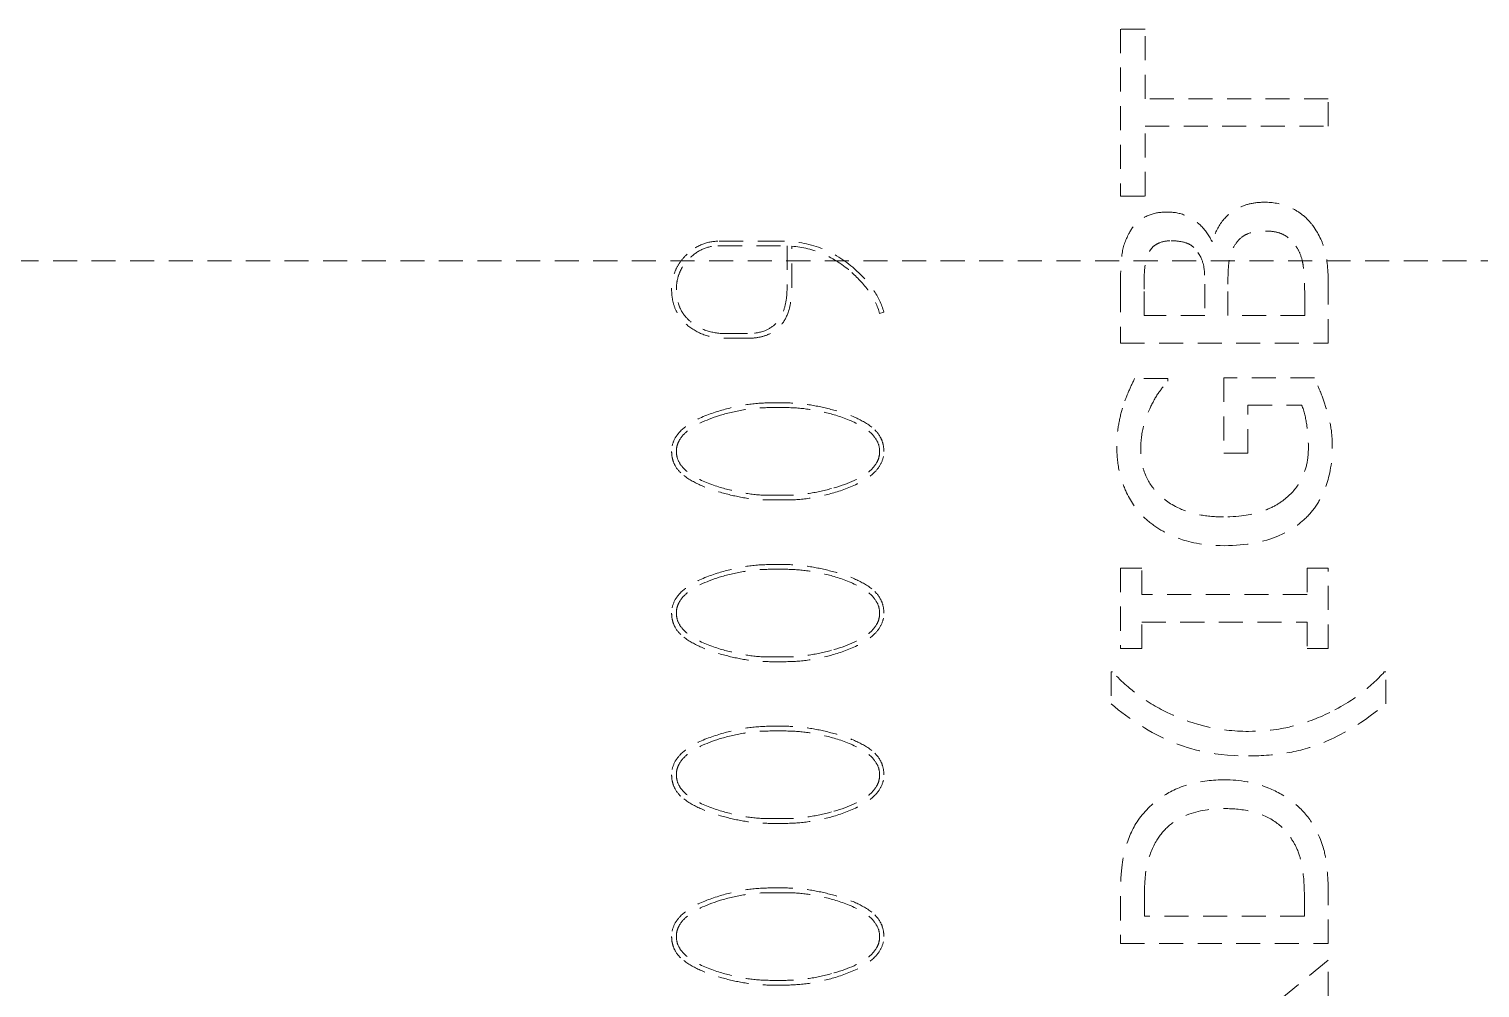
# Model space of a CAD drawing. Header units: inches. Extents: x 6934 to 18973, y 4254 to 7629.
# Drawn here: x 16981.44 to 16991.41, y 4483.45 to 4490.05 of the extents above; entities that cross this region are included whole.
import ezdxf

# ---------------------------------------------------------------- set-up
doc = ezdxf.new("R2010")
doc.units = ezdxf.units.IN
doc.header["$MEASUREMENT"] = 0
doc.linetypes.add('입력 정류부 ASSY$0$DASHED', pattern=[0.2067, 0.1654, -0.0413])
doc.layers.add('입력 정류부 ASSY$0$가려진 것(ISO)', color=2, linetype='입력 정류부 ASSY$0$DASHED', lineweight=18, true_color=0xffff00)

# ---------------------------------------------------------------- blocks, each defined once
blk = doc.blocks.new('입력 정류부 ASSY')
at = {"layer": '입력 정류부 ASSY$0$가려진 것(ISO)'}
for p, q in [((335.0354, 230.0336), (334.8664, 230.0336)), ((334.8664, 230.0336), (334.8664, 228.885)), ((335.0354, 229.5542), (335.0354, 230.0336)), ((336.2951, 229.5542), (335.0354, 229.5542)), ((336.2951, 229.3644), (336.2951, 229.5542)), ((335.0354, 228.885), (335.0354, 229.3644)), ((335.0354, 229.3644), (336.2951, 229.3644)), ((334.8664, 228.885), (335.0354, 228.885)), ((332.5375, 228.574), (332.0982, 228.574)), ((332.0982, 228.5416), (332.5733, 228.5416)), ((332.5733, 228.5416), (332.5733, 228.2555)), ((332.6057, 228.2555), (332.6057, 228.5399)), ((335.5009, 228.5747), (335.4939, 228.5747)), ((227.2043, 228.4403), (369.2043, 228.4403)), ((334.8664, 228.2517), (334.8664, 227.8731)), ((335.0285, 228.063), (335.0285, 228.2447)), ((335.4465, 228.2783), (335.4465, 228.063)), ((335.6051, 228.063), (335.6051, 228.2783)), ((336.133, 228.217), (336.133, 228.063)), ((336.2951, 227.8731), (336.2951, 228.2829)), ((333.2102, 228.0767), (333.2391, 228.0869)), ((335.4465, 228.063), (335.0285, 228.063)), ((336.133, 228.063), (335.6051, 228.063)), ((332.1527, 227.9064), (332.2991, 227.9064)), ((332.3008, 227.9388), (332.1544, 227.9388)), ((334.8664, 227.8731), (336.2951, 227.8731)), ((335.1929, 227.6288), (334.9636, 227.6288)), ((335.1929, 227.6126), (335.1929, 227.6288)), ((336.2002, 227.6346), (335.5761, 227.6346)), ((335.5761, 227.6346), (335.5761, 227.1159)), ((332.5682, 227.462), (332.4524, 227.462)), ((332.4541, 227.4296), (332.5682, 227.4296)), ((335.7429, 227.1159), (335.7429, 227.447)), ((335.7429, 227.447), (336.1122, 227.447)), ((335.5761, 227.1159), (335.7429, 227.1159)), ((332.5682, 226.8268), (332.4541, 226.8268)), ((332.4524, 226.7944), (332.5682, 226.7944)), ((332.5682, 226.35), (332.4524, 226.35)), ((332.4541, 226.3176), (332.5682, 226.3176)), ((335.0123, 226.3262), (334.8664, 226.3262)), ((334.8664, 226.3262), (334.8664, 225.7728)), ((335.0123, 226.1445), (335.0123, 226.3262)), ((336.2951, 226.3262), (336.1492, 226.3262)), ((336.1492, 226.3262), (336.1492, 226.1445)), ((336.2951, 225.7728), (336.2951, 226.3262)), ((336.1492, 226.1445), (335.0123, 226.1445)), ((335.0123, 225.7728), (335.0123, 225.9546)), ((335.0123, 225.9546), (336.1492, 225.9546)), ((336.1492, 225.9546), (336.1492, 225.7728)), ((332.5682, 225.7148), (332.4541, 225.7148)), ((334.8664, 225.7728), (335.0123, 225.7728)), ((336.1492, 225.7728), (336.2951, 225.7728)), ((332.4524, 225.6824), (332.5682, 225.6824)), ((334.812, 225.6119), (334.8027, 225.6119)), ((334.8027, 225.6119), (334.8027, 225.3919)), ((336.69, 225.6119), (336.6807, 225.6119)), ((336.69, 225.3919), (336.69, 225.6119)), ((332.5682, 225.2379), (332.4524, 225.2379)), ((332.4541, 225.2056), (332.5682, 225.2056)), ((332.4524, 224.5704), (332.5682, 224.5704)), ((332.5682, 224.6028), (332.4541, 224.6028)), ((332.5682, 224.1259), (332.4524, 224.1259)), ((332.4541, 224.0936), (332.5682, 224.0936)), ((334.8664, 224.0685), (334.8664, 223.7431)), ((335.0308, 223.933), (335.0308, 224.0777)), ((336.1307, 224.0777), (336.1307, 223.933)), ((336.2951, 223.7431), (336.2951, 224.072)), ((336.1307, 223.933), (335.0308, 223.933)), ((334.8664, 223.7431), (336.2951, 223.7431)), ((336.2951, 223.6297), (335.6734, 223.1214)), ((336.2951, 223.3831), (336.2951, 223.6297)), ((332.4524, 223.4584), (332.5682, 223.4584)), ((332.5682, 223.4907), (332.4541, 223.4907))]:
    blk.add_line(p, q, dxfattribs=at)
for points, knots in [([(335.8563, 228.8422), (335.8213, 228.8422), (335.7862, 228.8387), (335.7208, 228.8229), (335.6909, 228.8114), (335.6293, 228.7763), (335.5954, 228.7489), (335.5352, 228.6706), (335.5143, 228.624), (335.5009, 228.5747)], [-0.05446892, -0.05446892, -0.05446892, -0.05446892, -0.04153051, -0.04153051, -0.02961745, -0.02961745, -0.01533863, -0.01533863, 0, 0, 0, 0]), ([(336.1794, 228.694), (336.159, 228.7197), (336.1356, 228.7423), (336.0858, 228.7795), (336.0554, 228.7982), (335.9687, 228.8336), (335.9128, 228.8422), (335.8563, 228.8422)], [-0.04050512, -0.04050512, -0.04050512, -0.04050512, -0.02808174, -0.02808174, -0.01694005, -0.01694005, 0, 0, 0, 0]), ([(335.1883, 228.775), (335.1482, 228.775), (335.108, 228.7698), (335.0293, 228.7423), (335.0038, 228.7233), (334.9629, 228.6886), (334.9412, 228.6592), (334.9243, 228.6268)], [-0.02084175, -0.02084175, -0.02084175, -0.02084175, -0.01608908, -0.01608908, -0.01096024, -0.01096024, 0, 0, 0, 0]), ([(335.4939, 228.5747), (335.4742, 228.6156), (335.4487, 228.6526), (335.393, 228.706), (335.3596, 228.7321), (335.2747, 228.7675), (335.2321, 228.775), (335.1883, 228.775)], [-0.04829716, -0.04829716, -0.04829716, -0.04829716, -0.02761454, -0.02761454, -0.01315484, -0.01315484, 0, 0, 0, 0]), ([(334.9243, 228.6268), (334.8992, 228.5812), (334.8829, 228.5326), (334.8665, 228.4051), (334.8664, 228.3282), (334.8664, 228.2517)], [-0.03857501, -0.03857501, -0.03857501, -0.03857501, -0.02294595, -0.02294595, 0, 0, 0, 0]), ([(335.6421, 228.5284), (335.6537, 228.5501), (335.6679, 228.5713), (335.7059, 228.6094), (335.7245, 228.6184), (335.7745, 228.6388), (335.8192, 228.6442), (335.8644, 228.6442)], [-0.02183646, -0.02183646, -0.02183646, -0.02183646, -0.01805315, -0.01805315, -0.01358002, -0.01358002, 0, 0, 0, 0]), ([(335.8644, 228.6442), (335.8902, 228.6442), (335.9167, 228.642), (335.9664, 228.63), (335.985, 228.6214), (336.0296, 228.5932), (336.0532, 228.5685), (336.0728, 228.5411)], [-0.02162191, -0.02162191, -0.02162191, -0.02162191, -0.01582291, -0.01582291, -0.01010207, -0.01010207, 0, 0, 0, 0]), ([(336.2951, 228.2829), (336.2951, 228.3661), (336.2887, 228.4511), (336.2552, 228.567), (336.2307, 228.6274), (336.1794, 228.694)], [-0.06340643, -0.06340643, -0.06340643, -0.06340643, -0.0252236, -0.0252236, 0, 0, 0, 0]), ([(332.0982, 228.574), (332.0595, 228.574), (332.0223, 228.5668), (331.9494, 228.5362), (331.9164, 228.5132), (331.887, 228.4854)], [-0.02370997, -0.02370997, -0.02370997, -0.02370997, -0.01211462, -0.01211462, 0, 0, 0, 0]), ([(331.9092, 228.4633), (331.9358, 228.4878), (331.9656, 228.5082), (332.0307, 228.5352), (332.0638, 228.5416), (332.0982, 228.5416)], [-0.02115784, -0.02115784, -0.02115784, -0.02115784, -0.01030847, -0.01030847, 0, 0, 0, 0]), ([(333.0382, 228.3832), (332.9692, 228.4446), (332.8921, 228.4934), (332.7196, 228.5591), (332.6297, 228.574), (332.5375, 228.574)], [-0.05536661, -0.05536661, -0.05536661, -0.05536661, -0.02766055, -0.02766055, 0, 0, 0, 0]), ([(332.6057, 228.5399), (332.6811, 228.5343), (332.7535, 228.5166), (332.8945, 228.4548), (332.9592, 228.4114), (333.0178, 228.3594)], [-0.04617636, -0.04617636, -0.04617636, -0.04617636, -0.02349095, -0.02349095, 0, 0, 0, 0]), ([(335.0285, 228.2447), (335.0285, 228.2995), (335.0282, 228.3545), (335.0394, 228.4424), (335.0492, 228.4744), (335.0655, 228.5041)], [-0.02659251, -0.02659251, -0.02659251, -0.02659251, -0.01017617, -0.01017617, 0, 0, 0, 0]), ([(335.0655, 228.5041), (335.0731, 228.5172), (335.0824, 228.529), (335.1071, 228.5508), (335.1204, 228.5576), (335.1577, 228.5729), (335.1864, 228.577), (335.2149, 228.577)], [-0.01510538, -0.01510538, -0.01510538, -0.01510538, -0.01208897, -0.01208897, -0.00856017, -0.00856017, 0, 0, 0, 0]), ([(335.2149, 228.577), (335.2445, 228.577), (335.2756, 228.5744), (335.3292, 228.5597), (335.3451, 228.5508), (335.3736, 228.5307), (335.3876, 228.5151), (335.399, 228.4971)], [-0.01513379, -0.01513379, -0.01513379, -0.01513379, -0.01046035, -0.01046035, -0.0063672, -0.0063672, 0, 0, 0, 0]), ([(335.399, 228.4971), (335.4234, 228.459), (335.4328, 228.4297), (335.444, 228.3788), (335.4465, 228.3318), (335.4465, 228.2783)], [-0.02644996, -0.02644996, -0.02644996, -0.02644996, -0.01605479, -0.01605479, 0, 0, 0, 0]), ([(335.6051, 228.2783), (335.6051, 228.3708), (335.6096, 228.4113), (335.6165, 228.4645), (335.6263, 228.4975), (335.6421, 228.5284)], [-0.01609939, -0.01609939, -0.01609939, -0.01609939, -0.01043526, -0.01043526, 0, 0, 0, 0]), ([(336.0728, 228.5411), (336.0853, 228.5224), (336.0955, 228.5025), (336.1149, 228.4517), (336.1195, 228.426), (336.1305, 228.3575), (336.133, 228.2846), (336.133, 228.217)], [-0.02781172, -0.02781172, -0.02781172, -0.02781172, -0.02470335, -0.02470335, -0.0202881, -0.0202881, 0, 0, 0, 0]), ([(331.887, 228.4854), (331.869, 228.4689), (331.8527, 228.4507), (331.8249, 228.4118), (331.8135, 228.3915), (331.7872, 228.3285), (331.7797, 228.2849), (331.7797, 228.2402)], [-0.0277846, -0.0277846, -0.0277846, -0.0277846, -0.02045304, -0.02045304, -0.01342357, -0.01342357, 0, 0, 0, 0]), ([(331.8121, 228.2402), (331.8121, 228.2624), (331.8141, 228.2845), (331.8229, 228.327), (331.8294, 228.3472), (331.855, 228.4036), (331.8794, 228.4356), (331.9092, 228.4633)], [-0.02524586, -0.02524586, -0.02524586, -0.02524586, -0.0185857, -0.0185857, -0.01220731, -0.01220731, 0, 0, 0, 0]), ([(333.0178, 228.3594), (333.0639, 228.3184), (333.1069, 228.2725), (333.172, 228.1769), (333.1958, 228.1287), (333.2102, 228.0767)], [-0.03469494, -0.03469494, -0.03469494, -0.03469494, -0.01617648, -0.01617648, 0, 0, 0, 0]), ([(333.2391, 228.0869), (333.2243, 228.1417), (333.1995, 228.1924), (333.1314, 228.2927), (333.0865, 228.3406), (333.0382, 228.3832)], [-0.0363461, -0.0363461, -0.0363461, -0.0363461, -0.01933672, -0.01933672, 0, 0, 0, 0]), ([(331.7797, 228.2402), (331.7797, 228.213), (331.7824, 228.1858), (331.7942, 228.1343), (331.8029, 228.1104), (331.834, 228.051), (331.8603, 228.0198), (331.8921, 227.9933)], [-0.02828009, -0.02828009, -0.02828009, -0.02828009, -0.02010922, -0.02010922, -0.01241956, -0.01241956, 0, 0, 0, 0]), ([(331.9143, 228.0171), (331.8965, 228.0316), (331.8805, 228.0479), (331.8532, 228.0838), (331.8423, 228.1029), (331.8184, 228.1605), (331.8121, 228.2), (331.8121, 228.2402)], [-0.02557722, -0.02557722, -0.02557722, -0.02557722, -0.01869971, -0.01869971, -0.01205089, -0.01205089, 0, 0, 0, 0]), ([(332.2991, 227.9064), (332.3275, 227.9064), (332.3562, 227.9087), (332.4086, 227.9192), (332.4326, 227.9267), (332.4828, 227.9511), (332.507, 227.9691), (332.5513, 228.0186), (332.5684, 228.0499), (332.5995, 228.1377), (332.6057, 228.1983), (332.6057, 228.2555)], [-0.0530776, -0.0530776, -0.0530776, -0.0530776, -0.04458461, -0.04458461, -0.03707621, -0.03707621, -0.02787507, -0.02787507, -0.0171808, -0.0171808, 0, 0, 0, 0]), ([(332.5733, 228.2555), (332.5733, 228.2215), (332.5709, 228.1867), (332.5595, 228.125), (332.5514, 228.0969), (332.5272, 228.0457), (332.5117, 228.0229), (332.471, 227.9838), (332.4469, 227.969), (332.3825, 227.944), (332.3412, 227.9388), (332.3008, 227.9388)], [-0.0478781, -0.0478781, -0.0478781, -0.0478781, -0.03767748, -0.03767748, -0.02905079, -0.02905079, -0.02071668, -0.02071668, -0.01212003, -0.01212003, 0, 0, 0, 0]), ([(332.1544, 227.9388), (332.1097, 227.9388), (332.0653, 227.9445), (331.9831, 227.9713), (331.9468, 227.9908), (331.9143, 228.0171)], [-0.02595213, -0.02595213, -0.02595213, -0.02595213, -0.01255019, -0.01255019, 0, 0, 0, 0]), ([(331.8921, 227.9933), (331.9274, 227.9643), (331.9667, 227.9426), (332.0561, 227.9128), (332.1042, 227.9064), (332.1527, 227.9064)], [-0.02824547, -0.02824547, -0.02824547, -0.02824547, -0.01454612, -0.01454612, 0, 0, 0, 0]), ([(334.9636, 227.6288), (334.9486, 227.5997), (334.9325, 227.5636), (334.9123, 227.5168), (334.8938, 227.4735), (334.8803, 227.4262)], [-0.04061751, -0.04061751, -0.04061751, -0.04061751, -0.01478108, -0.01478108, 0, 0, 0, 0]), ([(335.0725, 227.4319), (335.0904, 227.4704), (335.1114, 227.51), (335.1523, 227.5642), (335.1722, 227.5888), (335.1929, 227.6126)], [-0.0203837, -0.0203837, -0.0203837, -0.0203837, -0.0094662, -0.0094662, 0, 0, 0, 0]), ([(336.2812, 227.4238), (336.2702, 227.4619), (336.2562, 227.5006), (336.2375, 227.5466), (336.2168, 227.5978), (336.2002, 227.6346)], [-0.06013114, -0.06013114, -0.06013114, -0.06013114, -0.01210994, -0.01210994, 0, 0, 0, 0]), ([(332.1152, 227.4092), (332.053, 227.3908), (331.9868, 227.3667), (331.8961, 227.3156), (331.8626, 227.2921), (331.8185, 227.2446), (331.8039, 227.2234), (331.7844, 227.1768), (331.7797, 227.153), (331.7797, 227.1282)], [-0.04643268, -0.04643268, -0.04643268, -0.04643268, -0.02689338, -0.02689338, -0.01515907, -0.01515907, -0.00742889, -0.00742889, 0, 0, 0, 0]), ([(332.4524, 227.462), (332.3967, 227.462), (332.3413, 227.4574), (332.2284, 227.4397), (332.1713, 227.4262), (332.1152, 227.4092)], [-0.03428406, -0.03428406, -0.03428406, -0.03428406, -0.01758794, -0.01758794, 0, 0, 0, 0]), ([(332.1254, 227.3802), (332.1809, 227.396), (332.2374, 227.4087), (332.3473, 227.4252), (332.4006, 227.4296), (332.4541, 227.4296)], [-0.03333415, -0.03333415, -0.03333415, -0.03333415, -0.01603281, -0.01603281, 0, 0, 0, 0]), ([(332.8747, 227.4177), (332.8219, 227.4316), (332.7678, 227.4431), (332.6657, 227.4578), (332.6168, 227.462), (332.5682, 227.462)], [-0.03096817, -0.03096817, -0.03096817, -0.03096817, -0.01457903, -0.01457903, 0, 0, 0, 0]), ([(332.5682, 227.4296), (332.6216, 227.4296), (332.675, 227.4252), (332.7849, 227.4087), (332.8414, 227.396), (332.8969, 227.3802)], [-0.03333138, -0.03333138, -0.03333138, -0.03333138, -0.0172999, -0.0172999, 0, 0, 0, 0]), ([(333.1557, 227.2951), (333.12, 227.3233), (333.0786, 227.3459), (332.9853, 227.3866), (332.9293, 227.404), (332.8747, 227.4177)], [-0.0305225, -0.0305225, -0.0305225, -0.0305225, -0.01689273, -0.01689273, 0, 0, 0, 0]), ([(334.8803, 227.4262), (334.8676, 227.3848), (334.8581, 227.3426), (334.8475, 227.2754), (334.8409, 227.2282), (334.8409, 227.161)], [-0.0552265, -0.0552265, -0.0552265, -0.0552265, -0.02015162, -0.02015162, 0, 0, 0, 0]), ([(335.0053, 227.139), (335.0053, 227.1931), (335.011, 227.247), (335.0322, 227.3297), (335.0472, 227.3814), (335.0725, 227.4319)], [-0.04624957, -0.04624957, -0.04624957, -0.04624957, -0.01694634, -0.01694634, 0, 0, 0, 0]), ([(336.1122, 227.447), (336.1299, 227.4053), (336.1405, 227.3574), (336.1511, 227.2837), (336.1585, 227.2271), (336.1585, 227.1529)], [-0.05658545, -0.05658545, -0.05658545, -0.05658545, -0.02226365, -0.02226365, 0, 0, 0, 0]), ([(336.3229, 227.1599), (336.3229, 227.2041), (336.3205, 227.2528), (336.3046, 227.3395), (336.2936, 227.3819), (336.2812, 227.4238)], [-0.02643444, -0.02643444, -0.02643444, -0.02643444, -0.01311407, -0.01311407, 0, 0, 0, 0]), ([(331.8121, 227.1282), (331.8121, 227.1413), (331.8137, 227.1541), (331.8203, 227.1796), (331.8253, 227.1917), (331.8461, 227.2295), (331.8672, 227.2517), (331.946, 227.3151), (332.0279, 227.3511), (332.1254, 227.3802)], [-0.05453247, -0.05453247, -0.05453247, -0.05453247, -0.04894734, -0.04894734, -0.04329427, -0.04329427, -0.0305319, -0.0305319, 0, 0, 0, 0]), ([(332.8969, 227.3802), (332.9577, 227.362), (333.0237, 227.3378), (333.1091, 227.2888), (333.1389, 227.2676), (333.1773, 227.2258), (333.1898, 227.2077), (333.2062, 227.1684), (333.2102, 227.1487), (333.2102, 227.1282)], [-0.04234692, -0.04234692, -0.04234692, -0.04234692, -0.0231833, -0.0231833, -0.01275787, -0.01275787, -0.00615612, -0.00615612, 0, 0, 0, 0]), ([(333.2391, 227.1282), (333.2391, 227.1458), (333.2372, 227.1633), (333.2288, 227.1969), (333.2226, 227.2126), (333.1997, 227.254), (333.1794, 227.2762), (333.1557, 227.2951)], [-0.01947003, -0.01947003, -0.01947003, -0.01947003, -0.01418208, -0.01418208, -0.00907166, -0.00907166, 0, 0, 0, 0]), ([(331.7797, 227.1282), (331.7797, 227.1103), (331.7817, 227.0926), (331.7904, 227.0587), (331.7968, 227.0429), (331.8199, 227.0024), (331.8399, 226.981), (331.8632, 226.963)], [-0.01933601, -0.01933601, -0.01933601, -0.01933601, -0.01397867, -0.01397867, -0.00882048, -0.00882048, 0, 0, 0, 0]), ([(332.1254, 226.8779), (332.0642, 226.8958), (331.9976, 226.9199), (331.9123, 226.9688), (331.8828, 226.9897), (331.8448, 227.031), (331.8323, 227.049), (331.816, 227.0881), (331.8121, 227.1077), (331.8121, 227.1282)], [-0.0422488, -0.0422488, -0.0422488, -0.0422488, -0.02299165, -0.02299165, -0.01269241, -0.01269241, -0.006137, -0.006137, 0, 0, 0, 0]), ([(333.2102, 227.1282), (333.2102, 227.1146), (333.2085, 227.1012), (333.2015, 227.0748), (333.1962, 227.0622), (333.1741, 227.0233), (333.1517, 227.0006), (333.0682, 226.9363), (332.9813, 226.9008), (332.8781, 226.8727)], [-0.05719605, -0.05719605, -0.05719605, -0.05719605, -0.05134244, -0.05134244, -0.04543449, -0.04543449, -0.03207909, -0.03207909, 0, 0, 0, 0]), ([(332.9054, 226.8472), (332.9669, 226.8657), (333.0323, 226.89), (333.1226, 226.9411), (333.1563, 226.9648), (333.2005, 227.0125), (333.2151, 227.0336), (333.2345, 227.08), (333.2391, 227.1036), (333.2391, 227.1282)], [-0.04625113, -0.04625113, -0.04625113, -0.04625113, -0.02688436, -0.02688436, -0.01507866, -0.01507866, -0.00736574, -0.00736574, 0, 0, 0, 0]), ([(334.8409, 227.161), (334.8409, 227.1049), (334.8461, 227.049), (334.8723, 226.9267), (334.8929, 226.8767), (334.9402, 226.777), (334.9824, 226.7179), (335.0366, 226.6678)], [-0.04204134, -0.04204134, -0.04204134, -0.04204134, -0.03310245, -0.03310245, -0.02213832, -0.02213832, 0, 0, 0, 0]), ([(335.5738, 226.6782), (335.519, 226.6782), (335.4638, 226.6825), (335.3617, 226.7024), (335.3146, 226.7167), (335.2009, 226.7691), (335.1534, 226.8086), (335.0857, 226.878), (335.057, 226.9203), (335.0148, 227.0227), (335.0053, 227.0803), (335.0053, 227.139)], [-0.06514198, -0.06514198, -0.06514198, -0.06514198, -0.05542177, -0.05542177, -0.04670566, -0.04670566, -0.03322035, -0.03322035, -0.01763063, -0.01763063, 0, 0, 0, 0]), ([(336.1585, 227.1529), (336.1585, 227.1136), (336.1547, 227.0744), (336.1377, 227.0001), (336.1253, 226.966), (336.0829, 226.8853), (336.0489, 226.8439), (336.0068, 226.809)], [-0.03905017, -0.03905017, -0.03905017, -0.03905017, -0.02736385, -0.02736385, -0.01638187, -0.01638187, 0, 0, 0, 0]), ([(336.1365, 226.6666), (336.1676, 226.6966), (336.1949, 226.7296), (336.2422, 226.8025), (336.2615, 226.8415), (336.2996, 226.9449), (336.3229, 227.0343), (336.3229, 227.1599)], [-0.08695588, -0.08695588, -0.08695588, -0.08695588, -0.0624853, -0.0624853, -0.03767682, -0.03767682, 0, 0, 0, 0]), ([(331.8632, 226.963), (331.8999, 226.935), (331.9418, 226.9122), (332.0357, 226.8709), (332.0913, 226.853), (332.1459, 226.8387)], [-0.03076595, -0.03076595, -0.03076595, -0.03076595, -0.01691929, -0.01691929, 0, 0, 0, 0]), ([(332.4541, 226.8268), (332.4006, 226.8268), (332.3473, 226.8313), (332.2374, 226.8484), (332.1808, 226.8616), (332.1254, 226.8779)], [-0.03336549, -0.03336549, -0.03336549, -0.03336549, -0.0173282, -0.0173282, 0, 0, 0, 0]), ([(332.1459, 226.8387), (332.1979, 226.8246), (332.2509, 226.8132), (332.3533, 226.7984), (332.4028, 226.7944), (332.4524, 226.7944)], [-0.0310375, -0.0310375, -0.0310375, -0.0310375, -0.01486589, -0.01486589, 0, 0, 0, 0]), ([(332.8781, 226.8727), (332.825, 226.8583), (332.7708, 226.8463), (332.6674, 226.831), (332.6177, 226.8268), (332.5682, 226.8268)], [-0.03136238, -0.03136238, -0.03136238, -0.03136238, -0.01485143, -0.01485143, 0, 0, 0, 0]), ([(332.5682, 226.7944), (332.6241, 226.7944), (332.6798, 226.799), (332.7927, 226.8166), (332.8496, 226.8301), (332.9054, 226.8472)], [-0.03429786, -0.03429786, -0.03429786, -0.03429786, -0.01751236, -0.01751236, 0, 0, 0, 0]), ([(336.0068, 226.809), (335.9815, 226.7873), (335.9538, 226.7687), (335.8927, 226.736), (335.8593, 226.7225), (335.7806, 226.6979), (335.7009, 226.6782), (335.5738, 226.6782)], [-0.09495858, -0.09495858, -0.09495858, -0.09495858, -0.06755322, -0.06755322, -0.03813587, -0.03813587, 0, 0, 0, 0]), ([(335.0366, 226.6678), (335.0694, 226.6373), (335.1052, 226.6108), (335.1839, 226.564), (335.2264, 226.5445), (335.3274, 226.5086), (335.4275, 226.4802), (335.5796, 226.4802)], [-0.1148108, -0.1148108, -0.1148108, -0.1148108, -0.0809827, -0.0809827, -0.045645, -0.045645, 0, 0, 0, 0]), ([(335.5796, 226.4802), (335.7351, 226.4802), (335.8538, 226.5065), (336.0183, 226.5753), (336.0819, 226.6147), (336.1365, 226.6666)], [-0.05350028, -0.05350028, -0.05350028, -0.05350028, -0.02262273, -0.02262273, 0, 0, 0, 0]), ([(332.4524, 226.35), (332.3967, 226.35), (332.3413, 226.3454), (332.2284, 226.3277), (332.1713, 226.3142), (332.1152, 226.2972)], [-0.03428406, -0.03428406, -0.03428406, -0.03428406, -0.01758794, -0.01758794, 0, 0, 0, 0]), ([(332.1254, 226.2682), (332.1809, 226.284), (332.2374, 226.2967), (332.3473, 226.3132), (332.4006, 226.3176), (332.4541, 226.3176)], [-0.03333415, -0.03333415, -0.03333415, -0.03333415, -0.01603281, -0.01603281, 0, 0, 0, 0]), ([(332.8747, 226.3057), (332.8219, 226.3195), (332.7678, 226.3311), (332.6657, 226.3458), (332.6168, 226.35), (332.5682, 226.35)], [-0.03096817, -0.03096817, -0.03096817, -0.03096817, -0.01457903, -0.01457903, 0, 0, 0, 0]), ([(332.5682, 226.3176), (332.6216, 226.3176), (332.675, 226.3132), (332.7849, 226.2967), (332.8414, 226.284), (332.8969, 226.2682)], [-0.03333138, -0.03333138, -0.03333138, -0.03333138, -0.0172999, -0.0172999, 0, 0, 0, 0]), ([(333.1557, 226.1831), (333.12, 226.2113), (333.0786, 226.2338), (332.9853, 226.2746), (332.9293, 226.292), (332.8747, 226.3057)], [-0.0305225, -0.0305225, -0.0305225, -0.0305225, -0.01689273, -0.01689273, 0, 0, 0, 0]), ([(332.1152, 226.2972), (332.053, 226.2788), (331.9868, 226.2547), (331.8961, 226.2036), (331.8626, 226.1801), (331.8185, 226.1326), (331.8039, 226.1114), (331.7844, 226.0648), (331.7797, 226.0409), (331.7797, 226.0162)], [-0.04643268, -0.04643268, -0.04643268, -0.04643268, -0.02689338, -0.02689338, -0.01515907, -0.01515907, -0.00742889, -0.00742889, 0, 0, 0, 0]), ([(331.8121, 226.0162), (331.8121, 226.0292), (331.8137, 226.0421), (331.8203, 226.0676), (331.8253, 226.0797), (331.8461, 226.1175), (331.8672, 226.1397), (331.946, 226.2031), (332.0279, 226.2391), (332.1254, 226.2682)], [-0.05453247, -0.05453247, -0.05453247, -0.05453247, -0.04894734, -0.04894734, -0.04329427, -0.04329427, -0.0305319, -0.0305319, 0, 0, 0, 0]), ([(332.8969, 226.2682), (332.9577, 226.25), (333.0237, 226.2258), (333.1091, 226.1767), (333.1389, 226.1556), (333.1773, 226.1138), (333.1898, 226.0957), (333.2062, 226.0564), (333.2102, 226.0367), (333.2102, 226.0162)], [-0.04234692, -0.04234692, -0.04234692, -0.04234692, -0.0231833, -0.0231833, -0.01275787, -0.01275787, -0.00615612, -0.00615612, 0, 0, 0, 0]), ([(333.2391, 226.0162), (333.2391, 226.0338), (333.2372, 226.0513), (333.2288, 226.0849), (333.2226, 226.1006), (333.1997, 226.142), (333.1794, 226.1642), (333.1557, 226.1831)], [-0.01947003, -0.01947003, -0.01947003, -0.01947003, -0.01418208, -0.01418208, -0.00907166, -0.00907166, 0, 0, 0, 0]), ([(331.7797, 226.0162), (331.7797, 225.9983), (331.7817, 225.9806), (331.7904, 225.9466), (331.7968, 225.9308), (331.8199, 225.8904), (331.8399, 225.869), (331.8632, 225.851)], [-0.01933601, -0.01933601, -0.01933601, -0.01933601, -0.01397867, -0.01397867, -0.00882048, -0.00882048, 0, 0, 0, 0]), ([(332.1254, 225.7659), (332.0642, 225.7838), (331.9976, 225.8079), (331.9123, 225.8568), (331.8828, 225.8777), (331.8448, 225.919), (331.8323, 225.937), (331.816, 225.9761), (331.8121, 225.9957), (331.8121, 226.0162)], [-0.0422488, -0.0422488, -0.0422488, -0.0422488, -0.02299165, -0.02299165, -0.01269241, -0.01269241, -0.006137, -0.006137, 0, 0, 0, 0]), ([(333.2102, 226.0162), (333.2102, 226.0026), (333.2085, 225.9892), (333.2015, 225.9628), (333.1962, 225.9502), (333.1741, 225.9113), (333.1517, 225.8886), (333.0682, 225.8243), (332.9813, 225.7888), (332.8781, 225.7607)], [-0.05719605, -0.05719605, -0.05719605, -0.05719605, -0.05134244, -0.05134244, -0.04543449, -0.04543449, -0.03207909, -0.03207909, 0, 0, 0, 0]), ([(332.9054, 225.7352), (332.9669, 225.7537), (333.0323, 225.778), (333.1226, 225.8291), (333.1563, 225.8528), (333.2005, 225.9005), (333.2151, 225.9216), (333.2345, 225.968), (333.2391, 225.9916), (333.2391, 226.0162)], [-0.04625113, -0.04625113, -0.04625113, -0.04625113, -0.02688436, -0.02688436, -0.01507866, -0.01507866, -0.00736574, -0.00736574, 0, 0, 0, 0]), ([(331.8632, 225.851), (331.8999, 225.823), (331.9418, 225.8002), (332.0357, 225.7589), (332.0913, 225.741), (332.1459, 225.7267)], [-0.03076595, -0.03076595, -0.03076595, -0.03076595, -0.01691929, -0.01691929, 0, 0, 0, 0]), ([(332.4541, 225.7148), (332.4006, 225.7148), (332.3473, 225.7193), (332.2374, 225.7364), (332.1808, 225.7496), (332.1254, 225.7659)], [-0.03336549, -0.03336549, -0.03336549, -0.03336549, -0.0173282, -0.0173282, 0, 0, 0, 0]), ([(332.1459, 225.7267), (332.1979, 225.7126), (332.2509, 225.7012), (332.3533, 225.6864), (332.4028, 225.6824), (332.4524, 225.6824)], [-0.0310375, -0.0310375, -0.0310375, -0.0310375, -0.01486589, -0.01486589, 0, 0, 0, 0]), ([(332.8781, 225.7607), (332.825, 225.7463), (332.7708, 225.7343), (332.6674, 225.719), (332.6177, 225.7148), (332.5682, 225.7148)], [-0.03136238, -0.03136238, -0.03136238, -0.03136238, -0.01485143, -0.01485143, 0, 0, 0, 0]), ([(332.5682, 225.6824), (332.6241, 225.6824), (332.6798, 225.687), (332.7927, 225.7046), (332.8496, 225.7181), (332.9054, 225.7352)], [-0.03429786, -0.03429786, -0.03429786, -0.03429786, -0.01751236, -0.01751236, 0, 0, 0, 0]), ([(335.1871, 225.3328), (335.1127, 225.3697), (335.0398, 225.4129), (334.9451, 225.486), (334.8799, 225.5373), (334.812, 225.6119)], [-0.09899269, -0.09899269, -0.09899269, -0.09899269, -0.03025279, -0.03025279, 0, 0, 0, 0]), ([(336.6807, 225.6119), (336.6325, 225.5578), (336.5765, 225.5084), (336.4884, 225.4405), (336.4179, 225.3879), (336.3056, 225.3328)], [-0.1074371, -0.1074371, -0.1074371, -0.1074371, -0.0375294, -0.0375294, 0, 0, 0, 0]), ([(334.8027, 225.3919), (334.9304, 225.2828), (335.071, 225.1934), (335.3012, 225.0969), (335.4681, 225.0341), (335.7463, 225.0341)], [-0.2552039, -0.2552039, -0.2552039, -0.2552039, -0.0834632, -0.0834632, 0, 0, 0, 0]), ([(335.7463, 225.2031), (335.6452, 225.2031), (335.545, 225.2142), (335.4005, 225.2508), (335.2996, 225.2777), (335.1871, 225.3328)], [-0.1168517, -0.1168517, -0.1168517, -0.1168517, -0.0375997, -0.0375997, 0, 0, 0, 0]), ([(335.7463, 225.0341), (335.8406, 225.0341), (335.9357, 225.0411), (336.1114, 225.0731), (336.1928, 225.0962), (336.3327, 225.1566), (336.4947, 225.2275), (336.69, 225.3919)], [-0.2775639, -0.2775639, -0.2775639, -0.2775639, -0.1714876, -0.1714876, -0.0765717, -0.0765717, 0, 0, 0, 0]), ([(336.3056, 225.3328), (336.2226, 225.2921), (336.1363, 225.2607), (336.0014, 225.2263), (335.9013, 225.2031), (335.7463, 225.2031)], [-0.1382898, -0.1382898, -0.1382898, -0.1382898, -0.0465063, -0.0465063, 0, 0, 0, 0]), ([(332.4524, 225.2379), (332.3967, 225.2379), (332.3413, 225.2334), (332.2284, 225.2157), (332.1713, 225.2022), (332.1152, 225.1852)], [-0.03428406, -0.03428406, -0.03428406, -0.03428406, -0.01758794, -0.01758794, 0, 0, 0, 0]), ([(332.1254, 225.1562), (332.1809, 225.172), (332.2374, 225.1847), (332.3473, 225.2012), (332.4006, 225.2056), (332.4541, 225.2056)], [-0.03333415, -0.03333415, -0.03333415, -0.03333415, -0.01603281, -0.01603281, 0, 0, 0, 0]), ([(332.8747, 225.1937), (332.8219, 225.2075), (332.7678, 225.2191), (332.6657, 225.2338), (332.6168, 225.2379), (332.5682, 225.2379)], [-0.03096817, -0.03096817, -0.03096817, -0.03096817, -0.01457903, -0.01457903, 0, 0, 0, 0]), ([(332.5682, 225.2056), (332.6216, 225.2056), (332.675, 225.2012), (332.7849, 225.1847), (332.8414, 225.172), (332.8969, 225.1562)], [-0.03333138, -0.03333138, -0.03333138, -0.03333138, -0.0172999, -0.0172999, 0, 0, 0, 0]), ([(332.1152, 225.1852), (332.053, 225.1668), (331.9868, 225.1426), (331.8961, 225.0916), (331.8626, 225.0681), (331.8185, 225.0206), (331.8039, 224.9994), (331.7844, 224.9528), (331.7797, 224.9289), (331.7797, 224.9042)], [-0.04643268, -0.04643268, -0.04643268, -0.04643268, -0.02689338, -0.02689338, -0.01515907, -0.01515907, -0.00742889, -0.00742889, 0, 0, 0, 0]), ([(331.8121, 224.9042), (331.8121, 224.9172), (331.8137, 224.9301), (331.8203, 224.9556), (331.8253, 224.9677), (331.8461, 225.0055), (331.8672, 225.0277), (331.946, 225.0911), (332.0279, 225.1271), (332.1254, 225.1562)], [-0.05453247, -0.05453247, -0.05453247, -0.05453247, -0.04894734, -0.04894734, -0.04329427, -0.04329427, -0.0305319, -0.0305319, 0, 0, 0, 0]), ([(333.1557, 225.0711), (333.12, 225.0993), (333.0786, 225.1218), (332.9853, 225.1626), (332.9293, 225.18), (332.8747, 225.1937)], [-0.0305225, -0.0305225, -0.0305225, -0.0305225, -0.01689273, -0.01689273, 0, 0, 0, 0]), ([(332.8969, 225.1562), (332.9577, 225.138), (333.0237, 225.1138), (333.1091, 225.0647), (333.1389, 225.0436), (333.1773, 225.0018), (333.1898, 224.9837), (333.2062, 224.9444), (333.2102, 224.9247), (333.2102, 224.9042)], [-0.04234692, -0.04234692, -0.04234692, -0.04234692, -0.0231833, -0.0231833, -0.01275787, -0.01275787, -0.00615612, -0.00615612, 0, 0, 0, 0]), ([(333.2391, 224.9042), (333.2391, 224.9218), (333.2372, 224.9393), (333.2288, 224.9729), (333.2226, 224.9886), (333.1997, 225.03), (333.1794, 225.0522), (333.1557, 225.0711)], [-0.01947003, -0.01947003, -0.01947003, -0.01947003, -0.01418208, -0.01418208, -0.00907166, -0.00907166, 0, 0, 0, 0]), ([(331.7797, 224.9042), (331.7797, 224.8863), (331.7817, 224.8686), (331.7904, 224.8346), (331.7968, 224.8188), (331.8199, 224.7784), (331.8399, 224.757), (331.8632, 224.739)], [-0.01933601, -0.01933601, -0.01933601, -0.01933601, -0.01397867, -0.01397867, -0.00882048, -0.00882048, 0, 0, 0, 0]), ([(332.1254, 224.6538), (332.0642, 224.6718), (331.9976, 224.6959), (331.9123, 224.7448), (331.8828, 224.7657), (331.8448, 224.807), (331.8323, 224.825), (331.816, 224.864), (331.8121, 224.8837), (331.8121, 224.9042)], [-0.0422488, -0.0422488, -0.0422488, -0.0422488, -0.02299165, -0.02299165, -0.01269241, -0.01269241, -0.006137, -0.006137, 0, 0, 0, 0]), ([(333.2102, 224.9042), (333.2102, 224.8906), (333.2085, 224.8772), (333.2015, 224.8508), (333.1962, 224.8382), (333.1741, 224.7993), (333.1517, 224.7766), (333.0682, 224.7123), (332.9813, 224.6768), (332.8781, 224.6487)], [-0.05719605, -0.05719605, -0.05719605, -0.05719605, -0.05134244, -0.05134244, -0.04543449, -0.04543449, -0.03207909, -0.03207909, 0, 0, 0, 0]), ([(332.9054, 224.6232), (332.9669, 224.6417), (333.0323, 224.666), (333.1226, 224.717), (333.1563, 224.7408), (333.2005, 224.7885), (333.2151, 224.8096), (333.2345, 224.856), (333.2391, 224.8796), (333.2391, 224.9042)], [-0.04625113, -0.04625113, -0.04625113, -0.04625113, -0.02688436, -0.02688436, -0.01507866, -0.01507866, -0.00736574, -0.00736574, 0, 0, 0, 0]), ([(335.5819, 224.8697), (335.5021, 224.8697), (335.4216, 224.8613), (335.2579, 224.8166), (335.1965, 224.7827), (335.0828, 224.7068), (335.0256, 224.6492), (334.9799, 224.5802)], [-0.05541025, -0.05541025, -0.05541025, -0.05541025, -0.04101616, -0.04101616, -0.02483886, -0.02483886, 0, 0, 0, 0]), ([(336.1805, 224.5779), (336.1464, 224.6296), (336.1048, 224.6745), (336.002, 224.7567), (335.9425, 224.7894), (335.7901, 224.8525), (335.6872, 224.8697), (335.5819, 224.8697)], [-0.06533899, -0.06533899, -0.06533899, -0.06533899, -0.0494728, -0.0494728, -0.03157689, -0.03157689, 0, 0, 0, 0]), ([(331.8632, 224.739), (331.8999, 224.711), (331.9418, 224.6882), (332.0357, 224.6469), (332.0913, 224.629), (332.1459, 224.6147)], [-0.03076595, -0.03076595, -0.03076595, -0.03076595, -0.01691929, -0.01691929, 0, 0, 0, 0]), ([(332.4541, 224.6028), (332.4006, 224.6028), (332.3473, 224.6073), (332.2374, 224.6244), (332.1808, 224.6375), (332.1254, 224.6538)], [-0.03336549, -0.03336549, -0.03336549, -0.03336549, -0.0173282, -0.0173282, 0, 0, 0, 0]), ([(332.1459, 224.6147), (332.1979, 224.6006), (332.2509, 224.5892), (332.3533, 224.5744), (332.4028, 224.5704), (332.4524, 224.5704)], [-0.0310375, -0.0310375, -0.0310375, -0.0310375, -0.01486589, -0.01486589, 0, 0, 0, 0]), ([(332.8781, 224.6487), (332.825, 224.6343), (332.7708, 224.6223), (332.6674, 224.607), (332.6177, 224.6028), (332.5682, 224.6028)], [-0.03136238, -0.03136238, -0.03136238, -0.03136238, -0.01485143, -0.01485143, 0, 0, 0, 0]), ([(332.5682, 224.5704), (332.6241, 224.5704), (332.6798, 224.5749), (332.7927, 224.5926), (332.8496, 224.6061), (332.9054, 224.6232)], [-0.03429786, -0.03429786, -0.03429786, -0.03429786, -0.01751236, -0.01751236, 0, 0, 0, 0]), ([(335.1165, 224.4552), (335.1402, 224.4938), (335.1691, 224.528), (335.2391, 224.5867), (335.2787, 224.6098), (335.4024, 224.6602), (335.4921, 224.6717), (335.5796, 224.6717)], [-0.05357173, -0.05357173, -0.05357173, -0.05357173, -0.04002211, -0.04002211, -0.02624302, -0.02624302, 0, 0, 0, 0]), ([(335.5796, 224.6717), (335.6437, 224.6717), (335.71, 224.6662), (335.8132, 224.6407), (335.8664, 224.6229), (335.9659, 224.5575), (336.0046, 224.5188), (336.0358, 224.4726)], [-0.06465023, -0.06465023, -0.06465023, -0.06465023, -0.03573599, -0.03573599, -0.01673268, -0.01673268, 0, 0, 0, 0]), ([(334.9799, 224.5802), (334.9409, 224.5209), (334.9145, 224.4531), (334.887, 224.3483), (334.8664, 224.2608), (334.8664, 224.0685)], [-0.1667036, -0.1667036, -0.1667036, -0.1667036, -0.0576941, -0.0576941, 0, 0, 0, 0]), ([(336.2951, 224.072), (336.2951, 224.1623), (336.2904, 224.2683), (336.2637, 224.3975), (336.2436, 224.4773), (336.1805, 224.5779)], [-0.1146433, -0.1146433, -0.1146433, -0.1146433, -0.0356301, -0.0356301, 0, 0, 0, 0]), ([(335.0308, 224.0777), (335.0308, 224.1919), (335.0428, 224.2572), (335.0646, 224.3501), (335.0864, 224.4043), (335.1165, 224.4552)], [-0.02860693, -0.02860693, -0.02860693, -0.02860693, -0.01773656, -0.01773656, 0, 0, 0, 0]), ([(336.0358, 224.4726), (336.0539, 224.4468), (336.0692, 224.4194), (336.0992, 224.3498), (336.107, 224.3156), (336.1256, 224.2279), (336.1307, 224.1508), (336.1307, 224.0777)], [-0.03033532, -0.03033532, -0.03033532, -0.03033532, -0.02683291, -0.02683291, -0.02190596, -0.02190596, 0, 0, 0, 0]), ([(332.4524, 224.1259), (332.3967, 224.1259), (332.3413, 224.1214), (332.2284, 224.1037), (332.1713, 224.0902), (332.1152, 224.0731)], [-0.03428406, -0.03428406, -0.03428406, -0.03428406, -0.01758794, -0.01758794, 0, 0, 0, 0]), ([(332.8747, 224.0817), (332.8219, 224.0955), (332.7678, 224.1071), (332.6657, 224.1218), (332.6168, 224.1259), (332.5682, 224.1259)], [-0.03096817, -0.03096817, -0.03096817, -0.03096817, -0.01457903, -0.01457903, 0, 0, 0, 0]), ([(332.1152, 224.0731), (332.053, 224.0548), (331.9868, 224.0306), (331.8961, 223.9796), (331.8626, 223.9561), (331.8185, 223.9086), (331.8039, 223.8874), (331.7844, 223.8408), (331.7797, 223.8169), (331.7797, 223.7922)], [-0.04643268, -0.04643268, -0.04643268, -0.04643268, -0.02689338, -0.02689338, -0.01515907, -0.01515907, -0.00742889, -0.00742889, 0, 0, 0, 0]), ([(331.8121, 223.7922), (331.8121, 223.8052), (331.8137, 223.8181), (331.8203, 223.8435), (331.8253, 223.8557), (331.8461, 223.8935), (331.8672, 223.9157), (331.946, 223.9791), (332.0279, 224.0151), (332.1254, 224.0442)], [-0.05453247, -0.05453247, -0.05453247, -0.05453247, -0.04894734, -0.04894734, -0.04329427, -0.04329427, -0.0305319, -0.0305319, 0, 0, 0, 0]), ([(332.1254, 224.0442), (332.1809, 224.06), (332.2374, 224.0727), (332.3473, 224.0892), (332.4006, 224.0936), (332.4541, 224.0936)], [-0.03333415, -0.03333415, -0.03333415, -0.03333415, -0.01603281, -0.01603281, 0, 0, 0, 0]), ([(332.5682, 224.0936), (332.6216, 224.0936), (332.675, 224.0892), (332.7849, 224.0727), (332.8414, 224.06), (332.8969, 224.0442)], [-0.03333138, -0.03333138, -0.03333138, -0.03333138, -0.0172999, -0.0172999, 0, 0, 0, 0]), ([(333.1557, 223.9591), (333.12, 223.9873), (333.0786, 224.0098), (332.9853, 224.0506), (332.9293, 224.068), (332.8747, 224.0817)], [-0.0305225, -0.0305225, -0.0305225, -0.0305225, -0.01689273, -0.01689273, 0, 0, 0, 0]), ([(332.8969, 224.0442), (332.9577, 224.026), (333.0237, 224.0018), (333.1091, 223.9527), (333.1389, 223.9316), (333.1773, 223.8898), (333.1898, 223.8716), (333.2062, 223.8324), (333.2102, 223.8127), (333.2102, 223.7922)], [-0.04234692, -0.04234692, -0.04234692, -0.04234692, -0.0231833, -0.0231833, -0.01275787, -0.01275787, -0.00615612, -0.00615612, 0, 0, 0, 0]), ([(333.2391, 223.7922), (333.2391, 223.8098), (333.2372, 223.8273), (333.2288, 223.8609), (333.2226, 223.8766), (333.1997, 223.918), (333.1794, 223.9402), (333.1557, 223.9591)], [-0.01947003, -0.01947003, -0.01947003, -0.01947003, -0.01418208, -0.01418208, -0.00907166, -0.00907166, 0, 0, 0, 0]), ([(331.7797, 223.7922), (331.7797, 223.7743), (331.7817, 223.7566), (331.7904, 223.7226), (331.7968, 223.7068), (331.8199, 223.6664), (331.8399, 223.645), (331.8632, 223.627)], [-0.01933601, -0.01933601, -0.01933601, -0.01933601, -0.01397867, -0.01397867, -0.00882048, -0.00882048, 0, 0, 0, 0]), ([(332.1254, 223.5418), (332.0642, 223.5598), (331.9976, 223.5839), (331.9123, 223.6328), (331.8828, 223.6537), (331.8448, 223.695), (331.8323, 223.713), (331.816, 223.752), (331.8121, 223.7717), (331.8121, 223.7922)], [-0.0422488, -0.0422488, -0.0422488, -0.0422488, -0.02299165, -0.02299165, -0.01269241, -0.01269241, -0.006137, -0.006137, 0, 0, 0, 0]), ([(333.2102, 223.7922), (333.2102, 223.7786), (333.2085, 223.7652), (333.2015, 223.7388), (333.1962, 223.7262), (333.1741, 223.6873), (333.1517, 223.6646), (333.0682, 223.6003), (332.9813, 223.5648), (332.8781, 223.5367)], [-0.05719605, -0.05719605, -0.05719605, -0.05719605, -0.05134244, -0.05134244, -0.04543449, -0.04543449, -0.03207909, -0.03207909, 0, 0, 0, 0]), ([(332.9054, 223.5112), (332.9669, 223.5297), (333.0323, 223.554), (333.1226, 223.605), (333.1563, 223.6288), (333.2005, 223.6765), (333.2151, 223.6976), (333.2345, 223.744), (333.2391, 223.7676), (333.2391, 223.7922)], [-0.04625113, -0.04625113, -0.04625113, -0.04625113, -0.02688436, -0.02688436, -0.01507866, -0.01507866, -0.00736574, -0.00736574, 0, 0, 0, 0]), ([(331.8632, 223.627), (331.8999, 223.599), (331.9418, 223.5762), (332.0357, 223.5349), (332.0913, 223.5169), (332.1459, 223.5027)], [-0.03076595, -0.03076595, -0.03076595, -0.03076595, -0.01691929, -0.01691929, 0, 0, 0, 0]), ([(332.4541, 223.4907), (332.4006, 223.4907), (332.3473, 223.4953), (332.2374, 223.5124), (332.1808, 223.5255), (332.1254, 223.5418)], [-0.03336549, -0.03336549, -0.03336549, -0.03336549, -0.0173282, -0.0173282, 0, 0, 0, 0]), ([(332.8781, 223.5367), (332.825, 223.5223), (332.7708, 223.5103), (332.6674, 223.495), (332.6177, 223.4907), (332.5682, 223.4907)], [-0.03136238, -0.03136238, -0.03136238, -0.03136238, -0.01485143, -0.01485143, 0, 0, 0, 0]), ([(332.5682, 223.4584), (332.6241, 223.4584), (332.6798, 223.4629), (332.7927, 223.4806), (332.8496, 223.4941), (332.9054, 223.5112)], [-0.03429786, -0.03429786, -0.03429786, -0.03429786, -0.01751236, -0.01751236, 0, 0, 0, 0]), ([(332.1459, 223.5027), (332.1979, 223.4886), (332.2509, 223.4772), (332.3533, 223.4624), (332.4028, 223.4584), (332.4524, 223.4584)], [-0.0310375, -0.0310375, -0.0310375, -0.0310375, -0.01486589, -0.01486589, 0, 0, 0, 0])]:
    blk.add_open_spline(points, degree=3, knots=knots, dxfattribs=at)

msp = doc.modelspace()

# ---------------------------------------------------------------- block references
msp.add_blockref('입력 정류부 ASSY', (16654.0752, 4260.0122))

doc.saveas('drawing.dxf')
